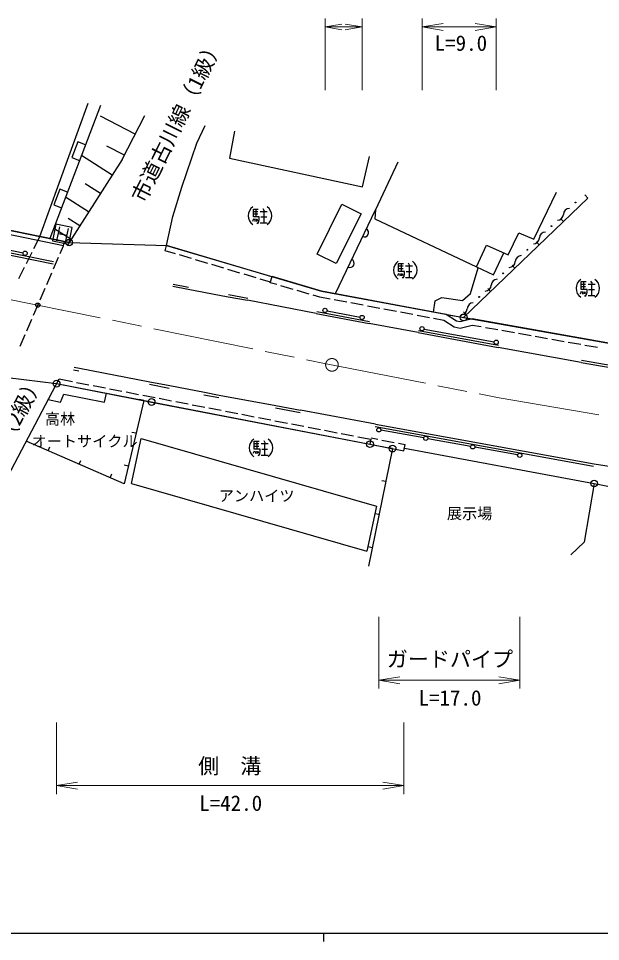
# Model space of a CAD drawing. Units: millimetres at full size, sheet at 1:1000; details may follow other scales. Extents: x 40000 to 680000, y 20000 to 380000.
# Drawn here: x 131773 to 200887, y 204000 to 313500 of the extents above; entities that cross this region are included whole.
import ezdxf
from ezdxf.enums import TextEntityAlignment as Align

# ---------------------------------------------------------------- set-up
doc = ezdxf.new("R2010")
doc.units = ezdxf.units.MM
doc.header["$LTSCALE"] = 1000
doc.header["$PDMODE"] = 32
doc.header["$PDSIZE"] = 500
doc.linetypes.add('CHAIN', pattern=[18.5, 12, -1.5, 3.5, -1.5])
for name, color, linetype, lineweight in [('M-BGD', 7, 'Continuous', 25), ('M-BMK', 2, 'CHAIN', 13), ('M-BMK-HTXT', 7, 'Continuous', 13), ('M-BMK-ROW', 30, 'Continuous', 25), ('M-STR-HTXT', 7, 'Continuous', 13), ('M-STR-STR1', 1, 'Continuous', 25), ('M-STR-STRC', 7, 'Continuous', 25), ('M-TTL-BAND', 7, 'Continuous', 25)]:
    doc.layers.add(name, color=color, linetype=linetype, lineweight=lineweight)
doc.layers.add('M-OTRS', color=6, linetype='Continuous')
doc.styles.add('ＭＳ ゴシック', font='')
doc.styles.get('ＭＳ ゴシック').set_extended_font_data('MS Gothic')

# ---------------------------------------------------------------- blocks, each defined once
blk = doc.blocks.new('open_arrow')
at = {"color": 0, "linetype": 'Continuous', "lineweight": -2}
blk.add_lwpolyline([(7.5, 1.25), (0, 0), (7.5, -1.25)], dxfattribs=at)

msp = doc.modelspace()

# ---------------------------------------------------------------- linework, layer by layer
at = {"layer": 'M-BGD'}
for p, q in [((134296, 287637), (140064, 303464)), ((141527, 303172), (135502, 287390)), ((145631, 299775), (141496, 301906)), ((144080, 296767), (146776, 301997)), ((152962, 298694), (153932, 300802)), ((157439, 300138), (156847, 296916)), ((138809, 298858), (138096, 296989)), ((139744, 298501), (138809, 298858)), ((144352, 297294), (142285, 298359)), ((151153, 293502), (152962, 298694)), ((144080, 296767), (137787, 286922)), ((138096, 296989), (139030, 296633)), ((142897, 294915), (139262, 297238)), ((156847, 296916), (172641, 293508)), ((172641, 293508), (173438, 297108)), ((176825, 296467), (174159, 290818)), ((137131, 286546), (96729, 294825)), ((137787, 286922), (96830, 295315)), ((141503, 292734), (139685, 293896)), ((150103, 290009), (151153, 293502)), ((96722, 292615), (135934, 284657)), ((136669, 293252), (135956, 291384)), ((137604, 292896), (136669, 293252)), ((192949, 287337), (195676, 292898)), ((199373, 292198), (199026, 292559)), ((135956, 291384), (136890, 291027)), ((140108, 290553), (137376, 292300)), ((167222, 285557), (170177, 291472)), ((170177, 291472), (172447, 290338)), ((199373, 292198), (184634, 278035)), ((159663, 290893), (160248, 290893)), ((159663, 289956), (159663, 290893)), ((159663, 290602), (160193, 290602)), ((159663, 290308), (160190, 290308)), ((159960, 290893), (159960, 289956)), ((160490, 290602), (161305, 290602)), ((160490, 290602), (161312, 290602)), ((160781, 290958), (160956, 290664)), ((160895, 290602), (160895, 289251)), ((169402, 280858), (174159, 290818)), ((172447, 290338), (169493, 284423)), ((174159, 290818), (174076, 289747)), ((139061, 288913), (137694, 289787)), ((149369, 286572), (150103, 290009)), ((159665, 289720), (159548, 289429)), ((160371, 289956), (159663, 289956)), ((159783, 289721), (159843, 289429)), ((159959, 289720), (160018, 289431)), ((160076, 289720), (160194, 289485)), ((160080, 289254), (160190, 289193)), ((160190, 289193), (160313, 289361)), ((160313, 289361), (160371, 289652)), ((160371, 289652), (160371, 289956)), ((160487, 289251), (161302, 289251)), ((160549, 289956), (161247, 289956)), ((174076, 289747), (186144, 284031)), ((196489, 289427), (196142, 289787)), ((138013, 287274), (135959, 288587)), ((189914, 285471), (191183, 288055)), ((191183, 288055), (192949, 287337)), ((134296, 287637), (133572, 286185)), ((137131, 286546), (137231, 287035)), ((193604, 286655), (193258, 287016)), ((149184, 285949), (149369, 286572)), ((150408, 285584), (149184, 285949)), ((161877, 282848), (149369, 286572)), ((186144, 284031), (187360, 286598)), ((187360, 286598), (189914, 285471)), ((133349, 285738), (132679, 284395)), ((152325, 285014), (150887, 285442)), ((154242, 284443), (152804, 284871)), ((169493, 284423), (167222, 285557)), ((188160, 283077), (189403, 285699)), ((132456, 283948), (131786, 282606)), ((156159, 283872), (154721, 284300)), ((158075, 283302), (156638, 283730)), ((176913, 283493), (176913, 284431)), ((176913, 284431), (177498, 284431)), ((176913, 284140), (177443, 284140)), ((176913, 283846), (177440, 283846)), ((177211, 284431), (177211, 283493)), ((177741, 284140), (178562, 284140)), ((177741, 284140), (178556, 284140)), ((178032, 284496), (178206, 284201)), ((178145, 284140), (178145, 282788)), ((185450, 280861), (186345, 283936)), ((186144, 284031), (188160, 283076)), ((190720, 283884), (190374, 284244)), ((159992, 282731), (158555, 283159)), ((161696, 282224), (160471, 282588)), ((161676, 282156), (161886, 282876)), ((167747, 281168), (161886, 282876)), ((176916, 283257), (176798, 282967)), ((177621, 283493), (176913, 283493)), ((177033, 283259), (177094, 282967)), ((177209, 283257), (177268, 282969)), ((177327, 283257), (177444, 283022)), ((177330, 282792), (177440, 282730)), ((177440, 282730), (177563, 282898)), ((177563, 282898), (177621, 283189)), ((177621, 283189), (177621, 283493)), ((177738, 282788), (178552, 282788)), ((177799, 283493), (178497, 283493)), ((150161, 281998), (151970, 281629)), ((162464, 281926), (161676, 282156)), ((164384, 281367), (162944, 281787)), ((187836, 281112), (187489, 281473)), ((198581, 281340), (198581, 282278)), ((198581, 282278), (199166, 282278)), ((198581, 281987), (199111, 281987)), ((198581, 281693), (199108, 281693)), ((198878, 282278), (198878, 281340)), ((199408, 281987), (200230, 281987)), ((199408, 281987), (200223, 281987)), ((199699, 282342), (199874, 282048)), ((199812, 281987), (199812, 280635)), ((156715, 280743), (158995, 280326)), ((166304, 280807), (164864, 281227)), ((167573, 280437), (166784, 280667)), ((168779, 280212), (167573, 280437)), ((182555, 278398), (167747, 281168)), ((181254, 279996), (182045, 280398)), ((182045, 280398), (184490, 280048)), ((184490, 280048), (185450, 280861)), ((198583, 281104), (198466, 280814)), ((199289, 281340), (198581, 281340)), ((198701, 281106), (198761, 280814)), ((198877, 281104), (198935, 280815)), ((198994, 281104), (199112, 280869)), ((198998, 280639), (199108, 280577)), ((199108, 280577), (199230, 280745)), ((199230, 280745), (199289, 281036)), ((199289, 281036), (199289, 281340)), ((199405, 280635), (200220, 280635)), ((199466, 281340), (200165, 281340)), ((170745, 279844), (169271, 280120)), ((172711, 279476), (171237, 279752)), ((174677, 279108), (173202, 279384)), ((181072, 278675), (181254, 279996)), ((167182, 278746), (173457, 277560)), ((176643, 278741), (175168, 279016)), ((178609, 278373), (177134, 278649)), ((180575, 278005), (179100, 278281)), ((183791, 277602), (182555, 278398)), ((182555, 278398), (185632, 277861)), ((184952, 278341), (184605, 278701)), ((182272, 277688), (181066, 277913)), ((183499, 276899), (182272, 277688)), ((184211, 277510), (183791, 277602)), ((185632, 277861), (184211, 277510)), ((185657, 277095), (184221, 276740)), ((208100, 273867), (185632, 277861)), ((186721, 276906), (185657, 277095)), ((179289, 276474), (188787, 274732)), ((184221, 276740), (183499, 276899)), ((188691, 276556), (187214, 276818)), ((190660, 276206), (189183, 276468)), ((192629, 275856), (191152, 276118)), ((194598, 275505), (193121, 275768)), ((196567, 275155), (195090, 275418)), ((198536, 274805), (197059, 275068)), ((200505, 274455), (199028, 274718)), ((198613, 272950), (205284, 271799)), ((138324, 271826), (138951, 271708)), ((128182, 254849), (136599, 270733)), ((136599, 270733), (138176, 270428)), ((136305, 270178), (173513, 262994)), ((138667, 270333), (140140, 270049)), ((140631, 269954), (142103, 269670)), ((142594, 269575), (144067, 269291)), ((147324, 270106), (149683, 269649)), ((135311, 268301), (136768, 267988)), ((136768, 267988), (137178, 268924)), ((137178, 268924), (142007, 267985)), ((142007, 267985), (142237, 269033)), ((144558, 269196), (146031, 268912)), ((146645, 268182), (146158, 268296)), ((146522, 268817), (147995, 268532)), ((148485, 268438), (149958, 268153)), ((153803, 268864), (155546, 268538)), ((150449, 268058), (151922, 267774)), ((152413, 267679), (153886, 267395)), ((154377, 267300), (155849, 267016)), ((162282, 267295), (165209, 266741)), ((162338, 267590), (165265, 267036)), ((156340, 266921), (157813, 266637)), ((158304, 266542), (159777, 266258)), ((160268, 266163), (161741, 265878)), ((162232, 265784), (163704, 265499)), ((164195, 265404), (165668, 265120)), ((166159, 265025), (167632, 264741)), ((174124, 265084), (200056, 260391)), ((145734, 264287), (145247, 264401)), ((168123, 264646), (169596, 264362)), ((170087, 264267), (171559, 263983)), ((145178, 258335), (146331, 263657)), ((146331, 263657), (174297, 255628)), ((159773, 262416), (159773, 263354)), ((159773, 263354), (160358, 263354)), ((159773, 263063), (160303, 263063)), ((160070, 263354), (160070, 262416)), ((160600, 263063), (161422, 263063)), ((160600, 263063), (161415, 263063)), ((160891, 263419), (161066, 263124)), ((161005, 263063), (161005, 261711)), ((172050, 263888), (173627, 263583)), ((173512, 262998), (177529, 262215)), ((173627, 263583), (173513, 262994)), ((173656, 263734), (174437, 263582)), ((174928, 263486), (176400, 263199)), ((176891, 263103), (177673, 262951)), ((177529, 262215), (177673, 262951)), ((135306, 262210), (135506, 262668)), ((159775, 262180), (159658, 261890)), ((159773, 262769), (160300, 262769)), ((160481, 262416), (159773, 262416)), ((159893, 262182), (159953, 261890)), ((160069, 262180), (160128, 261892)), ((160186, 262180), (160304, 261945)), ((160190, 261715), (160300, 261653)), ((160300, 261653), (160423, 261821)), ((160423, 261821), (160481, 262112)), ((160481, 262112), (160481, 262416)), ((160597, 261711), (161412, 261711)), ((160659, 262416), (161357, 262416)), ((176197, 262474), (173332, 248541)), ((176197, 262474), (175707, 262575)), ((177607, 262537), (200131, 258340)), ((138975, 260616), (139174, 261074)), ((144823, 260392), (144336, 260506)), ((142644, 259022), (142843, 259480)), ((175392, 258556), (174902, 258657)), ((145178, 258335), (173144, 250306)), ((200131, 258340), (198922, 251358)), ((200131, 258340), (223589, 253834)), ((174297, 255628), (173144, 250306)), ((174586, 254638), (174096, 254739)), ((173780, 250720), (173290, 250821)), ((198922, 251358), (197366, 249887))]:
    msp.add_line(p, q, dxfattribs=at)
msp.add_lwpolyline([(146645, 268182), (144331, 258289), (132686, 263348)], dxfattribs=at)
for centre in [(197910, 291663), (195053, 288864), (192195, 286065), (189337, 283266), (186480, 280467)]:
    msp.add_circle(centre, 50, dxfattribs=at)
for centre, radius, start, end in [((160323, 290102), 1264, 123.85503, 236.14497), ((160594, 290102), 1264, 303.85503, 56.14497), ((195757, 290289), 725, 270.80488, 358.01052), ((197206, 290239), 725, 90.80488, 178.01052), ((172850, 288077), 500, 244.4683, 64.4683), ((194348, 287440), 725, 90.80488, 178.01052), ((192899, 287490), 725, 270.80488, 358.01052), ((171126, 284468), 500, 244.4683, 64.4683), ((191491, 284641), 725, 90.80488, 178.01052), ((177573, 283640), 1264, 123.85503, 236.14497), ((177844, 283640), 1264, 303.85503, 56.14497), ((190042, 284691), 725, 270.80488, 358.01052), ((188633, 281842), 725, 90.80488, 178.01052), ((199241, 281487), 1264, 123.85503, 236.14497), ((199512, 281487), 1264, 303.85503, 56.14497), ((187184, 281892), 725, 270.80488, 358.01052), ((185776, 279043), 725, 90.80488, 178.01052), ((184327, 279093), 725, 270.80488, 358.01052), ((160433, 262563), 1264, 123.85503, 236.14497), ((160704, 262563), 1264, 303.85503, 56.14497)]:
    msp.add_arc(centre, radius, start, end, dxfattribs=at)
at = {"layer": 'M-BMK'}
for p, q in [((129706, 280379), (168327, 272538)), ((168327, 272538), (188841, 268509)), ((188841, 268509), (209072, 265050))]:
    msp.add_line(p, q, dxfattribs=at)
msp.add_circle((168997, 272407), 750, dxfattribs=at)
at = {"layer": 'M-BMK-ROW'}
for points in [[(71857, 299708), (91484, 296705), (96830, 295315), (137787, 286922), (149369, 286572), (167747, 281168), (184634, 278035), (203645, 274659), (214068, 272890), (221349, 271904), (231365, 271314), (237398, 271159), (245986, 271185), (258859, 271683), (285179, 273316), (293908, 273880), (302479, 274442), (321851, 275723), (349399, 277530)], [(69895, 283494), (82604, 281050), (88458, 274788), (94935, 278196), (130467, 270920), (136305, 270178), (147582, 268001), (173513, 262994), (176197, 262474)], [(177607, 262537), (200131, 258340), (208324, 256766), (232600, 252569), (259901, 253745), (292524, 255215), (298923, 255302), (342815, 256299)]]:
    msp.add_lwpolyline(points, dxfattribs=at)
for centre in [(137787, 286922), (184634, 278035), (136305, 270178), (147582, 268001), (173513, 262994), (176197, 262474), (200131, 258340)]:
    msp.add_circle(centre, 400, dxfattribs=at)
at = {"layer": 'M-OTRS'}
msp.add_point((134072, 279493), dxfattribs=at)
at = {"layer": 'M-STR-HTXT'}
for p, q in [((168171, 305000), (168171, 313500)), ((172579, 305000), (172579, 313500)), ((179688, 305000), (179688, 313500)), ((188497, 305000), (188497, 313500)), ((168171, 312500), (172579, 312500)), ((179688, 312500), (188497, 312500)), ((174562, 242500), (174562, 234000)), ((191291, 242500), (191291, 234000)), ((174562, 235000), (191291, 235000)), ((136305, 230000), (136305, 221500)), ((177529, 230000), (177529, 221500)), ((136305, 222500), (177529, 222500))]:
    msp.add_line(p, q, dxfattribs=at)
at = {"layer": 'M-STR-STR1'}
for p, q in [((136734, 285629), (137131, 286546)), ((135938, 283794), (136535, 285170)), ((135142, 281959), (135739, 283336)), ((134346, 280125), (134943, 281501)), ((133551, 278290), (134148, 279666)), ((132755, 276455), (133352, 277831)), ((131959, 274620), (132556, 275996))]:
    msp.add_line(p, q, dxfattribs=at)
at = {"layer": 'M-STR-STRC'}
for p, q in [((96672, 292370), (135884, 284412)), ((136198, 289091), (135799, 287131)), ((138158, 288693), (136198, 289091)), ((136346, 287106), (136684, 288772)), ((136528, 288003), (137499, 287806)), ((137658, 288585), (137318, 286914)), ((137759, 286733), (138158, 288693)), ((135799, 287131), (137759, 286733)), ((127417, 286692), (132319, 285697)), ((150111, 281753), (151920, 281384)), ((151920, 281384), (156670, 280497)), ((156670, 280497), (158951, 280080)), ((167135, 278500), (158951, 280080)), ((167135, 278500), (173411, 277315)), ((168416, 278818), (172334, 278078)), ((179244, 276228), (173411, 277315)), ((179244, 276228), (188742, 274486)), ((179934, 276661), (188251, 275135)), ((198570, 272703), (188742, 274486)), ((198570, 272703), (205243, 271552)), ((138379, 272121), (139006, 272003)), ((139006, 272003), (147381, 270401)), ((147381, 270401), (149740, 269944)), ((149740, 269944), (153858, 269159)), ((153858, 269159), (155601, 268833)), ((155601, 268833), (162338, 267590)), ((174177, 265379), (165265, 267036)), ((174177, 265379), (200109, 260686)), ((179893, 263735), (174809, 264655)), ((185469, 262726), (180385, 263646)), ((191045, 261717), (185961, 262637)), ((200109, 260686), (209262, 259191))]:
    msp.add_line(p, q, dxfattribs=at)
for centre in [(132564, 285647), (168171, 278864), (172579, 278031), (179688, 276706), (188497, 275090), (174562, 264699), (180139, 263690), (185715, 262681), (191291, 261672)]:
    msp.add_circle(centre, 250, dxfattribs=at)
at = {"layer": 'M-TTL-BAND'}
for p, q in [((40000, 205000), (579000, 205000)), ((168000, 205000), (168000, 204000))]:
    msp.add_line(p, q, dxfattribs=at)

# ---------------------------------------------------------------- block references
at = {"layer": 'M-STR-HTXT'}
for p, xscale, yscale in [((168171, 312500), 267, 267), ((179688, 312500), 333, 333), ((174562, 235000), 333, 333), ((136305, 222500), 333, 333)]:
    msp.add_blockref('open_arrow', p, dxfattribs=dict(at, xscale=xscale, yscale=yscale))
at = {"layer": 'M-STR-HTXT', "rotation": 180}
for p, xscale, yscale in [((172579, 312500), 267, 267), ((188497, 312500), 333, 333), ((191291, 235000), 333, 333), ((177529, 222500), 333, 333)]:
    msp.add_blockref('open_arrow', p, dxfattribs=dict(at, xscale=xscale, yscale=yscale))

# ---------------------------------------------------------------- texts
at = {"layer": 'M-BGD', "style": 'ＭＳ ゴシック'}
for s, p in [('高林', (136709, 265985)), ('オートサイクル', (139623, 263353)), ('アンハイツ', (160049, 256875)), ('展示場', (185338, 254776))]:
    msp.add_text(s, height=1320, dxfattribs=at).set_placement(p, align=Align.MIDDLE_CENTER)
at = {"layer": 'M-BMK-HTXT', "style": 'ＭＳ ゴシック'}
msp.add_text('市道古川線（1級）', height=1833, rotation=63.735, dxfattribs=at).set_placement((145913, 291914), align=Align.MIDDLE_LEFT)
msp.add_text('綾羅木・延行線（2級）', height=1833, rotation=62.081, dxfattribs=at).set_placement((134000, 271000), align=Align.MIDDLE_RIGHT)
at = {"layer": 'M-STR-HTXT', "style": 'ＭＳ ゴシック'}
for s, p in [('L=9.0', (184303, 309111)), ('L=17.0', (183009, 231438)), ('L=42.0', (156970, 218953))]:
    msp.add_text(s, height=1833, dxfattribs=at).set_placement(p, align=Align.BOTTOM_CENTER)
for s, p in [('ガードパイプ', (183000, 237500)), ('側\u3000溝', (156862, 224831))]:
    msp.add_text(s, height=1833, dxfattribs=at).set_placement(p, align=Align.MIDDLE_CENTER)

doc.saveas('drawing.dxf')
